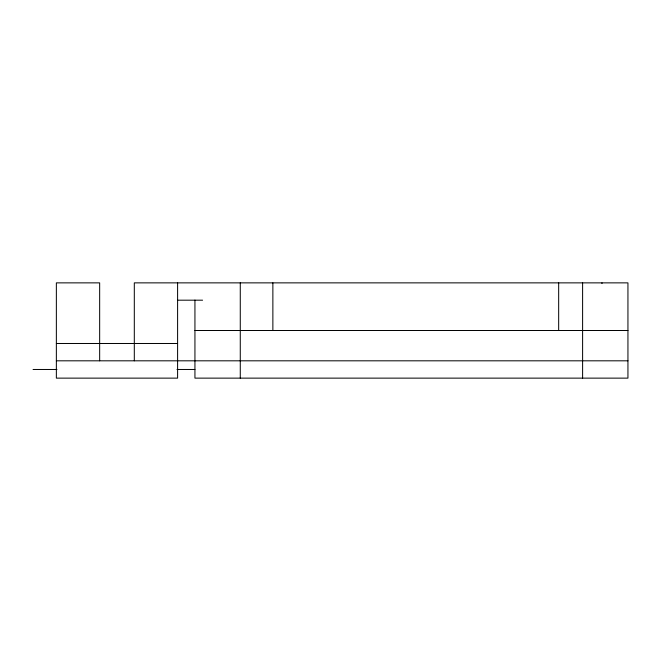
<?xml version="1.0" encoding="UTF-8"?>
<svg xmlns="http://www.w3.org/2000/svg" width="661" height="661" viewBox="0 0 661 661"><rect width="100%" height="100%" fill="white"/><g stroke="black" fill="none" stroke-linecap="round" stroke-linejoin="round"><path stroke-width="0.99" d="M177.602 300.185L202.588 300.185M194.937 330.5L627.942 330.5M56.359 343.489L177.602 343.489M56.359 360.815L627.942 360.815M33.05 369.474L56.962 369.474M176.991 369.474L194.929 369.474M601.973 282.867L601.973 283.519M582.605 282.867L582.605 378.133M558.669 282.867L558.669 330.5M272.869 282.867L272.869 330.5M240.274 282.867L240.274 378.133M194.937 300.094L194.937 378.133L627.942 378.133L627.942 282.867L134.307 282.867L134.307 360.815M177.602 282.867L177.602 378.133L56.359 378.133L56.359 282.867L99.662 282.867L99.662 360.815"/></g></svg>
